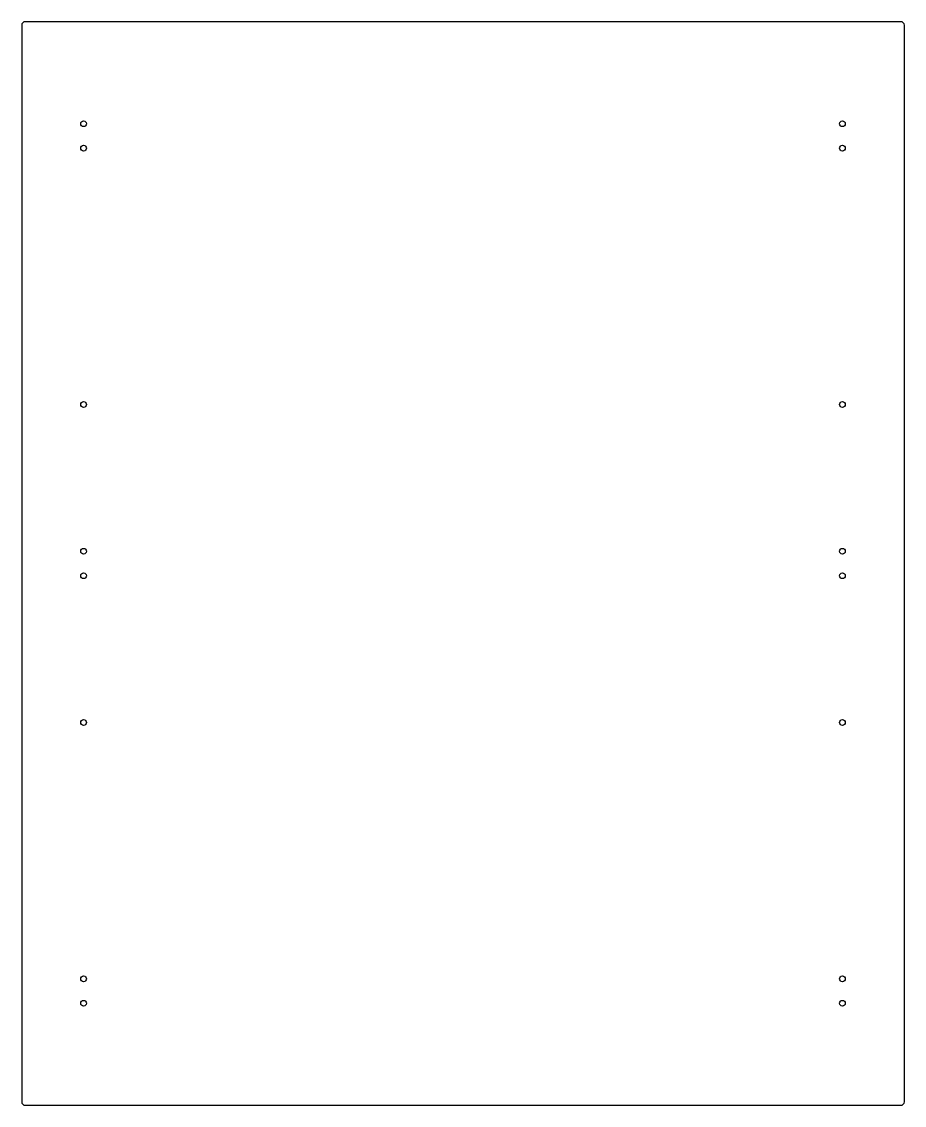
# Model space of a CAD drawing. Header units: millimetres. Extents: x 482 to 988, y 3 to 624.
import ezdxf

# ---------------------------------------------------------------- set-up
doc = ezdxf.new("R2010")
doc.units = ezdxf.units.MM
doc.layers.get('0').update_dxf_attribs({"linetype": 'CONTINUOUS'})

msp = doc.modelspace()

# ---------------------------------------------------------------- linework, layer by layer
for p, q in [((482.04, 622.39, 0), (482.04, 5.39, 0)), ((986.04, 624.39, 0), (484.04, 624.39, 0)), ((988.04, 5.39, 0), (988.04, 622.39, 0)), ((484.04, 3.39, 0), (986.04, 3.39, 0))]:
    msp.add_line(p, q)
for centre in [(517.54, 565.89, 0), (952.54, 565.89, 0), (517.54, 551.89, 0), (952.54, 551.89, 0), (517.54, 404.99, 0), (952.54, 404.99, 0), (517.54, 320.89, 0), (952.54, 320.89, 0), (517.54, 306.89, 0), (952.54, 306.89, 0), (517.54, 222.79, 0), (952.54, 222.79, 0), (517.54, 75.89, 0), (952.54, 75.89, 0), (517.54, 61.89, 0), (952.54, 61.89, 0)]:
    msp.add_circle(centre, 1.65)
for centre, start, end in [((484.04, 622.39, 0), 90, 180), ((986.04, 622.39, 0), 0, 90), ((484.04, 5.39, 0), 180, 270), ((986.04, 5.39, 0), -90, 0)]:
    msp.add_arc(centre, 2, start, end)

doc.saveas('drawing.dxf')
